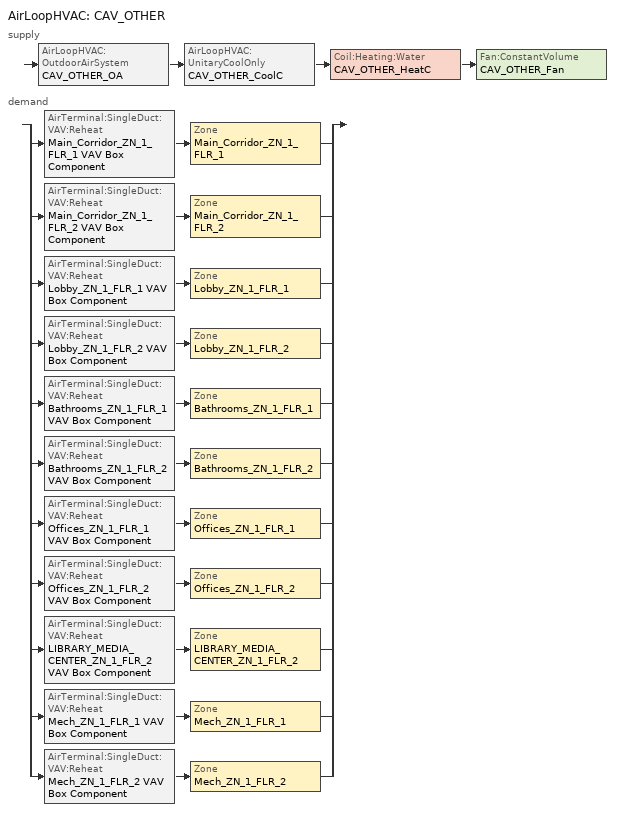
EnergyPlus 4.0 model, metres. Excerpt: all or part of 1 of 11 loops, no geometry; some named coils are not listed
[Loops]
AirLoopHVAC 'CAV_OTHER'
 supply: AirLoopHVAC:OutdoorAirSystem 'CAV_OTHER_OA' > AirLoopHVAC:UnitaryCoolOnly 'CAV_OTHER_CoolC' > Coil:Heating:Water 'CAV_OTHER_HeatC' > Fan:ConstantVolume 'CAV_OTHER_Fan'
 demand: split
  | AirTerminal:SingleDuct:VAV:Reheat 'Main_Corridor_ZN_1_FLR_1 VAV Box Component' > Zone 'Main_Corridor_ZN_1_FLR_1'
  | AirTerminal:SingleDuct:VAV:Reheat 'Main_Corridor_ZN_1_FLR_2 VAV Box Component' > Zone 'Main_Corridor_ZN_1_FLR_2'
  | AirTerminal:SingleDuct:VAV:Reheat 'Lobby_ZN_1_FLR_1 VAV Box Component' > Zone 'Lobby_ZN_1_FLR_1'
  | AirTerminal:SingleDuct:VAV:Reheat 'Lobby_ZN_1_FLR_2 VAV Box Component' > Zone 'Lobby_ZN_1_FLR_2'
  | AirTerminal:SingleDuct:VAV:Reheat 'Bathrooms_ZN_1_FLR_1 VAV Box Component' > Zone 'Bathrooms_ZN_1_FLR_1'
  | AirTerminal:SingleDuct:VAV:Reheat 'Bathrooms_ZN_1_FLR_2 VAV Box Component' > Zone 'Bathrooms_ZN_1_FLR_2'
  | AirTerminal:SingleDuct:VAV:Reheat 'Offices_ZN_1_FLR_1 VAV Box Component' > Zone 'Offices_ZN_1_FLR_1'
  | AirTerminal:SingleDuct:VAV:Reheat 'Offices_ZN_1_FLR_2 VAV Box Component' > Zone 'Offices_ZN_1_FLR_2'
  | AirTerminal:SingleDuct:VAV:Reheat 'LIBRARY_MEDIA_CENTER_ZN_1_FLR_2 VAV Box Component' > Zone 'LIBRARY_MEDIA_CENTER_ZN_1_FLR_2'
  | AirTerminal:SingleDuct:VAV:Reheat 'Mech_ZN_1_FLR_1 VAV Box Component' > Zone 'Mech_ZN_1_FLR_1'
  | AirTerminal:SingleDuct:VAV:Reheat 'Mech_ZN_1_FLR_2 VAV Box Component' > Zone 'Mech_ZN_1_FLR_2'
[Fan:ConstantVolume]
CAV_OTHER_Fan: Availablility Schedule=HVACOperationSchd; Fan Efficiency=0.6045; Pressure Rise=1017.592; Maximum Flow Rate=AUTOSIZE; Motor Efficiency=0.93; Motor In Airstream Fraction=1
[Fan:ZoneExhaust] Availability Schedule=HVACOperationSchd; Fan Efficiency=0.338; Pressure Rise {Pa}=125; Maximum Flow Rate {m3/s} [*******]=0.3
Bathrooms_ZN_1_FLR_1 Exhaust Fan; Bathrooms_ZN_1_FLR_2 Exhaust Fan
[Coil:Cooling:DX:SingleSpeed]
CAV_OTHER_CoolC DXCoil: Availablility Schedule=ALWAYS_ON; Rated Total Cooling Capacity {W}=AUTOSIZE; Rated Sensible Heat Ratio=AUTOSIZE; Rated COP=3.38333; Rated Air Flow Rate {m3/s}=AUTOSIZE; Total Cooling Capacity Function of Temperature Curve=CoolCStandard10Ton_CapFT; Total Cooling Capacity Function of Flow Fraction Curve Name)=CoolCStandard10Ton_CapFF; Energy Input Ratio Function of Temperature Curve=CoolCStandard10Ton_EIRFT; Energy Input Ratio Function of Flow Fraction Curve=CoolCStandard10Ton_EIRFFF; Part Load Fraction Correlation Curve=CoolCStandard10Ton_PLR
[Coil:Heating:Water]
CAV_OTHER_HeatC: Availablility Schedule=ALWAYS_ON; U-Factor Times Area Value {W/K}=AUTOSIZE; Maximum Water Flow Rate {m3/s}=AUTOSIZE; Coil Peformance input method=UFactorTimesAreaAndDesignWaterFlowRate; Nominal Capacity=AUTOSIZE; Design Inlet Water Temperature=82.2; Design Inlet Air Temperature=16.6; Design Outlet Water Temperature=71.1; Design Outlet Air Temperature=32.2
[AirTerminal:SingleDuct:VAV:Reheat] Availability Schedule=ALWAYS_ON; Maximum Air Flow Rate {m3/s}=AUTOSIZE; Zone Minimum Air Flow Input Method=Constant; Constant Minimum Air Flow Fraction=0.3; Maximum Hot Water or Steam Flow Rate {m3/s}=AUTOSIZE; Minimum Hot Water or Steam Flow Rate {m3/s}=0; Convergence Tolerance=0.001
Name | Reheat Coil
Bathrooms_ZN_1_FLR_1 VAV Box Component | Bathrooms_ZN_1_FLR_1 VAV Box Reheat Coil
Bathrooms_ZN_1_FLR_2 VAV Box Component | Bathrooms_ZN_1_FLR_2 VAV Box Reheat Coil
LIBRARY_MEDIA_CENTER_ZN_1_FLR_2 VAV Box Component | LIBRARY_MEDIA_CENTER_ZN_1_FLR_2 VAV Box Reheat Coil
Lobby_ZN_1_FLR_1 VAV Box Component | Lobby_ZN_1_FLR_1 VAV Box Reheat Coil
Lobby_ZN_1_FLR_2 VAV Box Component | Lobby_ZN_1_FLR_2 VAV Box Reheat Coil
Main_Corridor_ZN_1_FLR_1 VAV Box Component | Main_Corridor_ZN_1_FLR_1 VAV Box Reheat Coil
Main_Corridor_ZN_1_FLR_2 VAV Box Component | Main_Corridor_ZN_1_FLR_2 VAV Box Reheat Coil
Mech_ZN_1_FLR_1 VAV Box Component | Mech_ZN_1_FLR_1 VAV Box Reheat Coil
Mech_ZN_1_FLR_2 VAV Box Component | Mech_ZN_1_FLR_2 VAV Box Reheat Coil
Offices_ZN_1_FLR_1 VAV Box Component | Offices_ZN_1_FLR_1 VAV Box Reheat Coil
Offices_ZN_1_FLR_2 VAV Box Component | Offices_ZN_1_FLR_2 VAV Box Reheat Coil
[Zone equipment]
Bathrooms_ZN_1_FLR_1: Bathrooms_ZN_1_FLR_1 Exhaust Fan, Bathrooms_ZN_1_FLR_1 VAV Box Component
Bathrooms_ZN_1_FLR_2: Bathrooms_ZN_1_FLR_2 Exhaust Fan, Bathrooms_ZN_1_FLR_2 VAV Box Component
LIBRARY_MEDIA_CENTER_ZN_1_FLR_2: LIBRARY_MEDIA_CENTER_ZN_1_FLR_2 VAV Box Component
Lobby_ZN_1_FLR_1: Lobby_ZN_1_FLR_1 VAV Box Component
Lobby_ZN_1_FLR_2: Lobby_ZN_1_FLR_2 VAV Box Component
Main_Corridor_ZN_1_FLR_1: Main_Corridor_ZN_1_FLR_1 VAV Box Component
Main_Corridor_ZN_1_FLR_2: Main_Corridor_ZN_1_FLR_2 VAV Box Component
Mech_ZN_1_FLR_1: Mech_ZN_1_FLR_1 VAV Box Component
Mech_ZN_1_FLR_2: Mech_ZN_1_FLR_2 VAV Box Component
Offices_ZN_1_FLR_1: Offices_ZN_1_FLR_1 VAV Box Component
Offices_ZN_1_FLR_2: Offices_ZN_1_FLR_2 VAV Box Component
[Sizing:Zone] Zone Cooling Design Supply Air Temperature {C}=12.8; Zone Heating Design Supply Air Temperature {C}=50; Zone Cooling Design Supply Air Humidity Ratio {kg-H20/kg-air}=0.0085; Zone Heating Design Supply Air Humidity Ratio {kg-H20/kg-air}=0.008; Cooling Design Air Flow Method {Flow/Zone | DesignDay | DesignDay}=DesignDay; Heating Design Air Flow Method {Flow/Zone | DesignDay}=DesignDay
Name | Outdoor Air Method | Outside Air Flow per Person {(m3/s)/person} | Cooling Minimum Air Flow | Outside Air Flow per Zone Floor Area {(m3/s)/m2}
Bathrooms_ZN_1_FLR_1; Bathrooms_ZN_1_FLR_2 | Flow/Person | 0.025 | 0.3
LIBRARY_MEDIA_CENTER_ZN_1_FLR_2 | Flow/Person | 0.008
Lobby_ZN_1_FLR_1; Lobby_ZN_1_FLR_2; Main_Corridor_ZN_1_FLR_1; Main_Corridor_ZN_1_FLR_2 | Flow/Area |  |  | 0.0005
Mech_ZN_1_FLR_1; Mech_ZN_1_FLR_2 | Flow/Area |  |  | 0.00025
Offices_ZN_1_FLR_1; Offices_ZN_1_FLR_2 | Flow/Person | 0.01
[ZoneControl:Thermostat] Control Type Schedule=Dual Zone Control Type Sched
Name | Zone | Control 1
Bathrooms_ZN_1_FLR_1 Thermostat | Bathrooms_ZN_1_FLR_1 | Bathrooms_ZN_1_FLR_1 DualSPSched
Bathrooms_ZN_1_FLR_2 Thermostat | Bathrooms_ZN_1_FLR_2 | Bathrooms_ZN_1_FLR_2 DualSPSched
LIBRARY_MEDIA_CENTER_ZN_1_FLR_2 Thermostat | LIBRARY_MEDIA_CENTER_ZN_1_FLR_2 | LIBRARY_MEDIA_CENTER_ZN_1_FLR_2 DualSPSched
Lobby_ZN_1_FLR_1 Thermostat | Lobby_ZN_1_FLR_1 | Lobby_ZN_1_FLR_1 DualSPSched
Lobby_ZN_1_FLR_2 Thermostat | Lobby_ZN_1_FLR_2 | Lobby_ZN_1_FLR_2 DualSPSched
Main_Corridor_ZN_1_FLR_1 Thermostat | Main_Corridor_ZN_1_FLR_1 | Main_Corridor_ZN_1_FLR_1 DualSPSched
Main_Corridor_ZN_1_FLR_2 Thermostat | Main_Corridor_ZN_1_FLR_2 | Main_Corridor_ZN_1_FLR_2 DualSPSched
Mech_ZN_1_FLR_1 Thermostat | Mech_ZN_1_FLR_1 | Mech_ZN_1_FLR_1 DualSPSched
Mech_ZN_1_FLR_2 Thermostat | Mech_ZN_1_FLR_2 | Mech_ZN_1_FLR_2 DualSPSched
Offices_ZN_1_FLR_1 Thermostat | Offices_ZN_1_FLR_1 | Offices_ZN_1_FLR_1 DualSPSched
Offices_ZN_1_FLR_2 Thermostat | Offices_ZN_1_FLR_2 | Offices_ZN_1_FLR_2 DualSPSched
[ThermostatSetpoint:DualSetpoint]
Name | Heating Setpoint Temperature Schedule | Cooling Setpoint Temperature Schedule
Bathrooms_ZN_1_FLR_1 DualSPSched; Bathrooms_ZN_1_FLR_2 DualSPSched; Lobby_ZN_1_FLR_2 DualSPSched; Main_Corridor_ZN_1_FLR_1 DualSPSched; Main_Corridor_ZN_1_FLR_2 DualSPSched; Mech_ZN_1_FLR_1 DualSPSched; Mech_ZN_1_FLR_2 DualSPSched | HTGSETP_SCH_BathCorrMechKitchen | CLGSETP_SCH_BathCorrMechKitchen
LIBRARY_MEDIA_CENTER_ZN_1_FLR_2 DualSPSched; Lobby_ZN_1_FLR_1 DualSPSched; Offices_ZN_1_FLR_1 DualSPSched; Offices_ZN_1_FLR_2 DualSPSched | HTGSETP_SCH | CLGSETP_SCH
[SetpointManager:SingleZone:Reheat]
SupAirTemp CAV_OTHER: Control Variable=Temperature; Minimum Supply Air Temperature C=10; Maximum Supply Air Temperature C=50; Control Zone=Offices_ZN_1_FLR_1; Setpoint Node or NodeList=CAV_OTHER Supply Equipment Outlet Node
[Sizing:System]
CAV_OTHER: Type Of Load To Size On {Sensible}=Sensible; Design Outdoor Air Flow Rate {m3/s}=AUTOSIZE; Minimum System Air Flow Ratio=1; Preheat Design Temperature {C}=7; Preheat Design Humidity Ratio {kg-H2O/kg-air}=0.008; Precool Design Temperature {C}=12.8; Precool Design Humidity Ratio {kg-H2O/kg-air}=0.008; Central Cooling Design Supply Air Temperature {C}=12.8; Central Heating Design Supply Air Temperature {C}=16.7; Sizing Option {Coincident | NonCoincident}=NonCoincident; 100% Outdoor Air in Cooling {Yes | No}=No; 100% Outdoor Air in Heating {Yes | No}=No; Central Cooling Design Supply Air Humidity Ratio {kg-H2O/kg-air}=0.0085; Central Heating Design Supply Air Humidity Ratio {kg-H2O/kg-air}=0.008; Cooling Design Air Flow Method=DesignDay; Heating Design Air Flow Method=DesignDay
[Controller:OutdoorAir]
CAV_OTHER_OA_Controller: Minimum Outdoor Air Flow Rate {m3/s}=AUTOSIZE; Maximum Outdoor Air Flow Rate {m3/s}=AUTOSIZE; Economizer Control Type=DifferentialDryBulb; Economizer Control Action Type=ModulateFlow; Economizer Maximum Limit Dry-Bulb Temperature {C}=28; Economizer Maximum Limit Enthalpy {J/kg}=64000; Economizer Minimum Limit Dry-Bulb Temperature {C}=-100; Lockout Type=NoLockout; Minimum Limit Type=FixedMinimum; Minimum Outdoor Air Schedule=MinOA_Sched
[Controller:WaterCoil]
CAV_OTHER_HeatC_Controller: Control Variable {Temperature | HumidityRatio | TemperatureAndHumidityRatio | Flow}=Temperature; Action {Normal | Reverse}=Normal; Actuator Variable {FLOW}=Flow; Controller Convergence Tolerance {delta C} [Delta temp from setpoint]=0.0001; Maximum Actuated Flow {m3/s}=AUTOSIZE; Minimum Actuated Flow {m3/s}=0
[AirLoopHVAC]
CAV_OTHER: Design Supply Air Flow Rate {m3/s}=AUTOSIZE
[AirLoopHVAC:UnitaryCoolOnly]
CAV_OTHER_CoolC: Availablility Schedule=ALWAYS_ON; Cooling Coil=CAV_OTHER_CoolC DXCoil
[SetpointManager:MixedAir]
Name | Control Variable {Temperature} | Setpoint Node or NodeList | Control Variable
CAV_OTHER_CoolC SAT Manager | Temperature | CAV_OTHER_CoolC-CAV_OTHER_HeatCNode
CAV_OTHER_HeatC SAT Manager | Temperature | CAV_OTHER_HeatC-CAV_OTHER_FanNode
CAV_OTHER_OAMixed Air Temp Manager |  | CAV_OTHER_OA-CAV_OTHER_CoolCNode | Temperature
[Schedule:Compact]
ALWAYS_ON: Through: 12/31, For: AllDays, Until: 24:00, 1
CLGSETP_SCH: Temperature, Through: 6/30, For: SummerDesignDay, Until: 24:00, 24, For: WeekEnds Holidays WinterDesignDay, Until: 24:00, 27, For: AllOtherDays, Until: 06:00, 27, Until: 21:00, 24, Until: 24:00, 27, Through: 9/1, For: SummerDesignDay, Until: 24:00, 24, For: WeekEnds Holidays WinterDesignDay, Until: 24:00, 27, For: AllOtherDays, Until: 07:00, 27, Until: 18:00, 24, Until: 24:00, 27, Through: 12/31, For: SummerDesignDay, Until: 24:00, 24, For: WeekEnds Holidays WinterDesignDay, Until: 24:00, 27, For: AllOtherDays, Until: 06:00, 27, Until: 21:00, 24, Until: 24:00, 27
CLGSETP_SCH_BathCorrMechKitchen: Temperature, Through: 12/31, For: SummerDesignDay, Until: 06:00, 27, Until: 21:00, 24, Until: 24:00, 27, For: AllOtherDays, Until: 24:00, 27
HTGSETP_SCH: Temperature, Through: 6/30, For: WinterDesignDay, Until: 24:00, 21, For: WeekEnds Holidays SummerDesignDay, Until: 24:00, 16, For: AllOtherDays, Until: 06:00, 16, Until: 21:00, 21, Until: 24:00, 16, Through: 9/1, For: WinterDesignDay, Until: 24:00, 21, For: WeekEnds Holidays SummerDesignDay, Until: 24:00, 16, For: AllOtherDays, Until: 07:00, 16, Until: 18:00, 21, Until: 24:00, 16, Through: 12/31, For: WinterDesignDay, Until: 24:00, 21, For: WeekEnds Holidays SummerDesignDay, Until: 24:00, 16, For: AllOtherDays, Until: 06:00, 16, Until: 21:00, 21, Until: 24:00, 16
HTGSETP_SCH_BathCorrMechKitchen: Temperature, Through: 12/31, For: WinterDesignDay, Until: 06:00, 16, Until: 21:00, 21, Until: 24:00, 16, For: AllOtherDays, Until: 24:00, 16
HVACOperationSchd; MinOA_Sched: Through: 12/31, For: Weekdays SummerDesignDay, Until: 06:00, 0, Until: 21:00, 1, Until: 24:00, 0, For: AllOtherDays, Until: 24:00, 0
Dual Zone Control Type Sched: Through: 12/31, For: AllDays, Until: 24:00, 4
[Curve:Biquadratic] Minimum Value of x=17; Maximum Value of x=22; Minimum Value of y=13; Maximum Value of y=46
Name | Coefficient1 Constant | Coefficient2 x | Coefficient3 x**2 | Coefficient4 y | Coefficient5 y**2 | Coefficient6 x*y
CoolCStandard10Ton_CapFT | 0.42415 | 0.04426 | -0.00042 | 0.00333 | -0.00008 | -0.00021
CoolCStandard10Ton_EIRFT | 1.23649 | -0.02431 | 0.00057 | -0.01434 | 0.00063 | -0.00038
[Curve:Quadratic]
Name | Coefficient1 Constant | Coefficient2 x | Coefficient3 x**2 | Minimum Value of x | Maximum Value of x
CoolCStandard10Ton_CapFF | 0.77136 | 0.34053 | -0.11088 | 0.75918 | 1.13877
CoolCStandard10Ton_EIRFFF | 1.2055 | -0.32953 | 0.12308 | 0.75918 | 1.13877
CoolCStandard10Ton_PLR | 0.771 | 0.229 | 0 | 0 | 1
